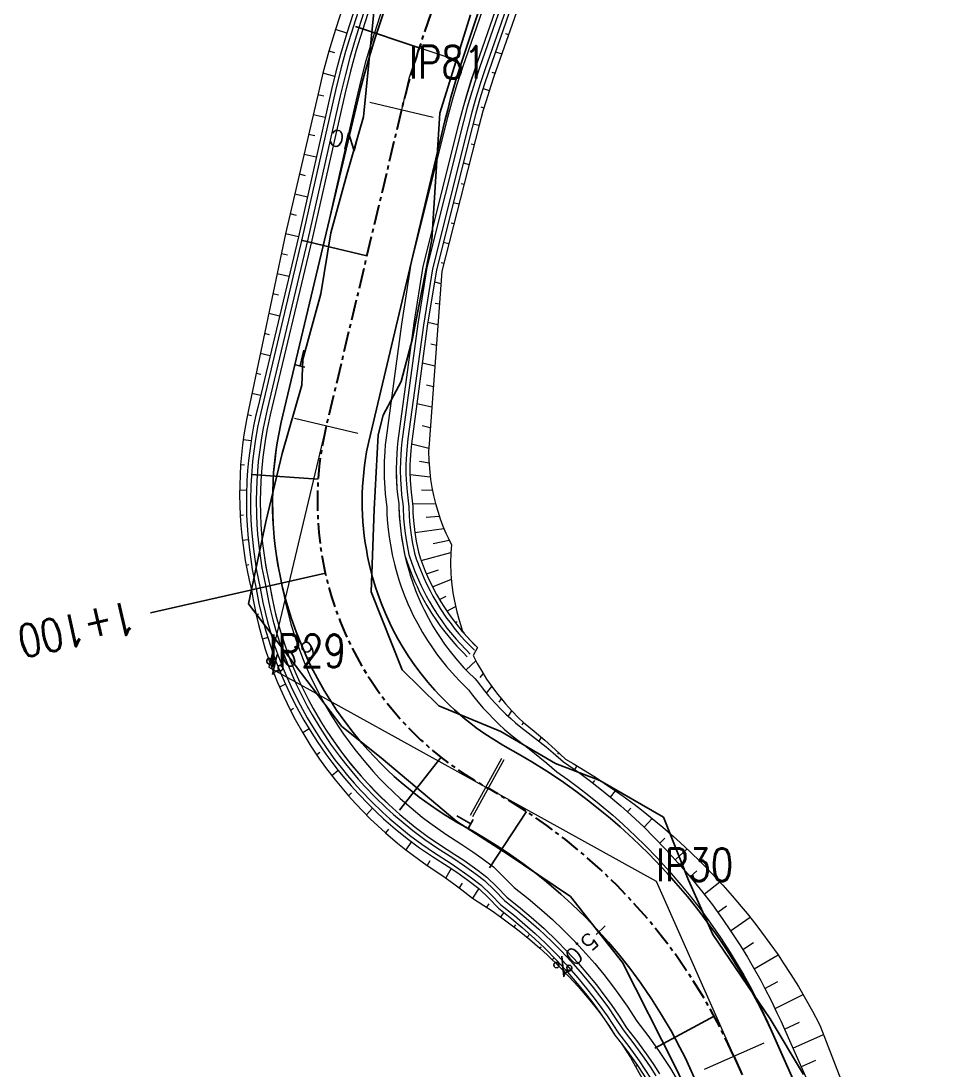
# Model space of a CAD drawing. Extents: x 337736 to 342003, y 3067251 to 3069533.
# Drawn here: x 338850.1 to 338907.4, y 3068512.2 to 3068576.6 of the extents above; entities that cross this region are included whole.
import ezdxf
from ezdxf.enums import TextEntityAlignment as Align

# ---------------------------------------------------------------- set-up
doc = ezdxf.new("R2010")
doc.units = 0
doc.header["$MEASUREMENT"] = 0
doc.linetypes.add('Center', pattern=[2, 1.25, -0.25, 0.25, -0.25])
for name, color, linetype, lineweight in [('BEC', 3, 'Continuous', 13), ('BES', 3, 'Continuous', 13), ('CFHatchLines', 4, 'Continuous', 0), ('Chainage', 7, 'Continuous', 25), ('Drain', 3, 'Continuous', 9), ('IP_Line', 150, 'Continuous', 9), ('LeftRoadExtreme', 7, 'Continuous', 13), ('RC', 9, 'Center', 30), ('RightRoadExtreme', 7, 'Continuous', 13), ('Road Width', 6, 'Continuous', 25), ('Shoulder', 30, 'Continuous', 15)]:
    doc.layers.add(name, color=color, linetype=linetype, lineweight=lineweight)
for name, color, linetype in [('IPName', 7, 'Continuous'), ('RoadEdge', 51, 'Continuous'), ('Super-Elevation', 1, 'Continuous')]:
    doc.layers.add(name, color=color, linetype=linetype)
doc.styles.get("Standard").update_dxf_attribs({"font": 'simplex.shx'})

msp = doc.modelspace()

# ---------------------------------------------------------------- linework, layer by layer
at = {"layer": 'BEC'}
for points in [[(338876.438, 3068574.362), (338872.644, 3068575.627)], [(338875.401, 3068570.724), (338871.51, 3068571.65)], [(338870.785, 3068551.338), (338866.894, 3068552.264)], [(338879.597, 3068531.41), (338877.664, 3068527.909)], [(338879.737, 3068531.333), (338877.804, 3068527.831)], [(338895.669, 3068513.963), (338892.013, 3068512.339)]]:
    msp.add_lwpolyline(points, dxfattribs=at)
at = {"layer": 'BES'}
for points in [[(338876.438, 3068574.362), (338872.644, 3068575.627)], [(338875.401, 3068570.724), (338871.51, 3068571.65)], [(338870.785, 3068551.338), (338866.894, 3068552.264)], [(338879.597, 3068531.41), (338877.664, 3068527.909)], [(338879.737, 3068531.333), (338877.804, 3068527.831)], [(338895.669, 3068513.963), (338892.013, 3068512.339)]]:
    msp.add_lwpolyline(points, dxfattribs=at)
at = {"layer": 'CFHatchLines'}
for p, q in [((338870.104, 3068575.895), (338869.401, 3068576.121)), ((338879.829, 3068575.868), (338880.026, 3068575.803)), ((338869.358, 3068574.68), (338869.001, 3068574.784)), ((338879.223, 3068574.753), (338879.611, 3068574.623)), ((338869.365, 3068573.247), (338868.638, 3068573.437)), ((338879.004, 3068573.507), (338879.196, 3068573.444)), ((338878.458, 3068572.504), (338878.839, 3068572.388)), ((338868.688, 3068572.025), (338868.32, 3068572.113)), ((338878.322, 3068571.374), (338878.511, 3068571.323)), ((338868.782, 3068570.718), (338868.039, 3068570.895)), ((338877.838, 3068570.34), (338878.213, 3068570.248)), ((338868.132, 3068569.588), (338867.758, 3068569.677)), ((338877.724, 3068569.103), (338877.909, 3068569.059)), ((338868.231, 3068568.28), (338867.477, 3068568.459)), ((338877.234, 3068567.935), (338877.599, 3068567.848)), ((338867.575, 3068567.15), (338867.195, 3068567.241)), ((338877.111, 3068566.68), (338877.29, 3068566.637)), ((338867.681, 3068565.841), (338866.914, 3068566.023)), ((338876.627, 3068565.51), (338876.98, 3068565.425)), ((338867.019, 3068564.713), (338866.633, 3068564.805)), ((338876.497, 3068564.255), (338876.671, 3068564.214)), ((338867.13, 3068563.402), (338866.352, 3068563.587)), ((338876.019, 3068563.084), (338876.362, 3068563.003)), ((338866.467, 3068562.275), (338866.093, 3068562.364)), ((338875.883, 3068561.832), (338876.052, 3068561.792)), ((338866.551, 3068560.97), (338865.834, 3068561.141)), ((338875.475, 3068560.644), (338875.873, 3068560.549)), ((338865.919, 3068559.836), (338865.575, 3068559.917)), ((338875.528, 3068559.346), (338875.78, 3068559.287)), ((338865.972, 3068558.538), (338865.315, 3068558.694)), ((338875.078, 3068558.169), (338875.687, 3068558.024)), ((338865.369, 3068557.396), (338865.056, 3068557.471)), ((338875.248, 3068556.843), (338875.594, 3068556.761)), ((338865.393, 3068556.106), (338864.797, 3068556.248)), ((338874.735, 3068555.681), (338875.502, 3068555.498)), ((338864.821, 3068554.957), (338864.538, 3068555.024)), ((338874.988, 3068554.336), (338875.409, 3068554.235)), ((338864.814, 3068553.674), (338864.279, 3068553.801)), ((338874.399, 3068553.191), (338875.316, 3068552.972)), ((338864.257, 3068552.436), (338864.004, 3068552.492)), ((338874.727, 3068551.828), (338875.223, 3068551.709)), ((338864.231, 3068550.885), (338863.75, 3068550.959)), ((338874.063, 3068550.701), (338875.131, 3068550.447)), ((338863.819, 3068549.395), (338863.592, 3068549.416)), ((338874.565, 3068549.642), (338875.143, 3068549.538)), ((338873.978, 3068548.833), (338875.222, 3068548.688)), ((338863.956, 3068547.855), (338863.531, 3068547.867)), ((338874.691, 3068547.893), (338875.354, 3068547.858)), ((338874.133, 3068547.037), (338875.539, 3068547.05)), ((338863.764, 3068546.327), (338863.567, 3068546.32)), ((338874.977, 3068546.211), (338875.773, 3068546.268)), ((338874.273, 3068545.274), (338876.054, 3068545.515)), ((338864.06, 3068544.816), (338863.7, 3068544.781)), ((338875.399, 3068544.598), (338876.38, 3068544.793)), ((338874.662, 3068543.552), (338876.487, 3068544.036)), ((338864.091, 3068543.28), (338863.928, 3068543.254)), ((338874.986, 3068542.731), (338875.73, 3068542.979)), ((338875.358, 3068541.937), (338876.514, 3068542.404)), ((338864.542, 3068541.812), (338864.25, 3068541.746)), ((338875.778, 3068541.171), (338876.195, 3068541.371)), ((338876.242, 3068540.438), (338876.771, 3068540.733)), ((338864.695, 3068540.272), (338864.539, 3068540.227)), ((338876.749, 3068539.738), (338876.869, 3068539.816)), ((338865.255, 3068538.842), (338864.924, 3068538.722)), ((338877.296, 3068539.076), (338877.296, 3068539.076)), ((338877.88, 3068538.453), (338877.88, 3068538.453)), ((338865.578, 3068537.314), (338865.405, 3068537.239)), ((338877.416, 3068536.843), (338878.009, 3068537.406)), ((338878.271, 3068536.387), (338878.472, 3068536.602)), ((338866.339, 3068535.966), (338865.98, 3068535.783)), ((338878.661, 3068535.412), (338878.995, 3068535.819)), ((338879.443, 3068534.872), (338879.579, 3068535.061)), ((338866.833, 3068534.469), (338866.648, 3068534.36)), ((338880.006, 3068533.99), (338880.221, 3068534.333)), ((338880.86, 3068533.475), (338880.943, 3068533.626)), ((338867.784, 3068533.232), (338867.407, 3068532.976)), ((338881.892, 3068532.472), (338882.037, 3068532.715)), ((338868.445, 3068531.785), (338868.255, 3068531.638)), ((338883.036, 3068531.673), (338883.097, 3068531.766)), ((338869.569, 3068530.684), (338869.188, 3068530.35)), ((338884.08, 3068530.735), (338884.234, 3068530.955)), ((338885.189, 3068529.906), (338885.306, 3068530.061)), ((338870.394, 3068529.306), (338870.205, 3068529.118)), ((338886.268, 3068529.039), (338886.587, 3068529.432)), ((338871.671, 3068528.366), (338871.301, 3068527.948)), ((338887.315, 3068528.133), (338887.52, 3068528.368)), ((338888.328, 3068527.192), (338888.837, 3068527.735)), ((338872.653, 3068527.075), (338872.473, 3068526.844)), ((338874.061, 3068526.317), (338873.716, 3068525.812)), ((338889.307, 3068526.215), (338889.612, 3068526.519)), ((338890.249, 3068525.205), (338890.969, 3068525.871)), ((338875.19, 3068525.13), (338875.027, 3068524.857)), ((338876.492, 3068524.672), (338876.165, 3068524.096)), ((338891.154, 3068524.162), (338891.571, 3068524.521)), ((338877.182, 3068523.776), (338877.001, 3068523.483)), ((338878.208, 3068523.437), (338877.812, 3068522.843)), ((338892.021, 3068523.088), (338892.973, 3068523.849)), ((338878.822, 3068522.489), (338878.678, 3068522.29)), ((338892.849, 3068521.984), (338893.385, 3068522.383)), ((338879.729, 3068521.968), (338879.526, 3068521.706)), ((338893.637, 3068520.852), (338894.835, 3068521.678)), ((338880.447, 3068521.203), (338880.353, 3068521.091)), ((338881.327, 3068520.634), (338881.159, 3068520.446)), ((338894.383, 3068519.693), (338895.046, 3068520.117)), ((338882.015, 3068519.848), (338881.942, 3068519.772)), ((338882.826, 3068519.189), (338882.702, 3068519.069)), ((338895.087, 3068518.509), (338896.546, 3068519.368)), ((338883.486, 3068518.383), (338883.437, 3068518.339)), ((338884.217, 3068517.641), (338884.146, 3068517.582)), ((338895.748, 3068517.301), (338896.545, 3068517.732)), ((338896.365, 3068516.07), (338898.094, 3068516.929)), ((338884.85, 3068516.814), (338884.829, 3068516.798)), ((338885.495, 3068515.997), (338885.485, 3068515.99)), ((338886.089, 3068515.142), (338886.089, 3068515.142)), ((338896.937, 3068514.819), (338897.871, 3068515.242)), ((338897.448, 3068513.652), (338899.331, 3068514.489)), ((338886.674, 3068514.28), (338886.674, 3068514.28)), ((338887.295, 3068513.436), (338887.276, 3068513.425)), ((338887.927, 3068512.586), (338887.813, 3068512.526)), ((338897.956, 3068512.51), (338898.869, 3068512.916))]:
    msp.add_line(p, q, dxfattribs=at)
at = {"layer": 'Chainage'}
msp.add_line((338868.786, 3068542.769), (338858.055, 3068540.349), dxfattribs=at)
at = {"layer": 'Drain'}
for points in [[(338872.405, 3068583.086), (338870.104, 3068575.895), (338869.716, 3068574.576), (338869.432, 3068573.514), (338869.172, 3068572.446), (338867.13, 3068563.402), (338864.64, 3068552.944), (338864.51, 3068552.381), (338864.387, 3068551.784), (338864.279, 3068551.185), (338864.146, 3068550.282), (338864.075, 3068549.677), (338864.02, 3068549.071), (338863.98, 3068548.464), (338863.949, 3068547.551), (338863.947, 3068546.942), (338863.96, 3068546.334), (338863.989, 3068545.726), (338864.032, 3068545.119), (338864.126, 3068544.21), (338864.208, 3068543.607), (338864.304, 3068543.006), (338864.416, 3068542.408), (338864.542, 3068541.812), (338864.716, 3068540.914), (338864.851, 3068540.318), (338865.082, 3068539.43), (338865.255, 3068538.842), (338865.442, 3068538.257), (338865.751, 3068537.389), (338866.093, 3068536.531), (338866.339, 3068535.966), (338866.6, 3068535.406), (338866.875, 3068534.853), (338867.164, 3068534.306), (338867.467, 3068533.765), (338867.947, 3068532.968), (338868.284, 3068532.446), (338868.815, 3068531.678), (338869.186, 3068531.177), (338869.569, 3068530.684), (338869.965, 3068530.201), (338870.373, 3068529.727), (338870.794, 3068529.263), (338871.447, 3068528.587), (338871.898, 3068528.149), (338872.359, 3068527.721), (338873.072, 3068527.102), (338873.81, 3068526.508), (338874.57, 3068525.942), (338875.353, 3068525.404), (338876.316, 3068524.789), (338876.843, 3068524.434), (338877.534, 3068523.945), (338878.208, 3068523.437), (338878.816, 3068522.839), (338879.403, 3068522.227), (338880.218, 3068521.58), (338880.858, 3068521.046), (338881.635, 3068520.353), (338882.239, 3068519.78), (338882.97, 3068519.039), (338883.535, 3068518.427), (338884.217, 3068517.641), (338884.742, 3068516.994), (338885.124, 3068516.5), (338885.616, 3068515.828), (338886.089, 3068515.142), (338886.542, 3068514.444), (338886.933, 3068513.95), (338887.314, 3068513.446), (338887.927, 3068512.586), (338888.51, 3068511.7)], [(338872.642, 3068583.007), (338870.342, 3068575.819), (338870.03, 3068574.77), (338869.742, 3068573.714), (338869.415, 3068572.387), (338867.373, 3068563.344), (338864.821, 3068552.621), (338864.633, 3068551.737), (338864.478, 3068550.847), (338864.394, 3068550.25), (338864.324, 3068549.652), (338864.248, 3068548.751), (338864.216, 3068548.15), (338864.196, 3068547.246), (338864.202, 3068546.644), (338864.222, 3068546.041), (338864.258, 3068545.44), (338864.309, 3068544.84), (338864.374, 3068544.241), (338864.455, 3068543.644), (338864.551, 3068543.049), (338864.661, 3068542.457), (338864.786, 3068541.867), (338864.958, 3068540.978), (338865.091, 3068540.388), (338865.24, 3068539.801), (338865.403, 3068539.217), (338865.675, 3068538.348), (338865.875, 3068537.774), (338866.202, 3068536.921), (338866.439, 3068536.359), (338866.689, 3068535.802), (338867.092, 3068534.977), (338867.377, 3068534.436), (338867.677, 3068533.901), (338867.99, 3068533.372), (338868.486, 3068532.594), (338868.833, 3068532.085), (338869.377, 3068531.337), (338869.757, 3068530.85), (338870.148, 3068530.371), (338870.553, 3068529.902), (338870.969, 3068529.442), (338871.615, 3068528.772), (338872.288, 3068528.125), (338872.75, 3068527.707), (338873.224, 3068527.301), (338873.953, 3068526.713), (338874.706, 3068526.152), (338875.48, 3068525.619), (338876.438, 3068525.007), (338876.97, 3068524.65), (338877.667, 3068524.157), (338878.347, 3068523.645), (338878.961, 3068523.043), (338879.554, 3068522.427), (338880.376, 3068521.774), (338881.021, 3068521.236), (338881.65, 3068520.679), (338882.263, 3068520.105), (338882.712, 3068519.663), (338883.005, 3068519.363), (338883.58, 3068518.75), (338884.274, 3068517.962), (338884.808, 3068517.314), (338885.196, 3068516.817), (338885.574, 3068516.313), (338886.061, 3068515.629), (338886.413, 3068515.106), (338886.754, 3068514.577), (338887.405, 3068513.74), (338888.027, 3068512.877), (338888.387, 3068512.347), (338888.735, 3068511.808)], [(338872.974, 3068582.897), (338870.675, 3068575.712), (338870.292, 3068574.409), (338870.012, 3068573.359), (338869.695, 3068572.043), (338867.714, 3068563.263), (338865.224, 3068552.805), (338865.096, 3068552.252), (338864.977, 3068551.671), (338864.871, 3068551.086), (338864.741, 3068550.205), (338864.672, 3068549.616), (338864.619, 3068549.024), (338864.58, 3068548.432), (338864.555, 3068547.839), (338864.546, 3068547.245), (338864.56, 3068546.354), (338864.588, 3068545.761), (338864.63, 3068545.169), (338864.722, 3068544.283), (338864.801, 3068543.695), (338864.896, 3068543.109), (338865.004, 3068542.525), (338865.128, 3068541.944), (338865.296, 3068541.068), (338865.427, 3068540.486), (338865.573, 3068539.908), (338865.733, 3068539.332), (338866.001, 3068538.475), (338866.198, 3068537.909), (338866.52, 3068537.068), (338866.752, 3068536.514), (338866.999, 3068535.965), (338867.395, 3068535.152), (338867.676, 3068534.618), (338867.971, 3068534.09), (338868.439, 3068533.311), (338868.768, 3068532.802), (338869.109, 3068532.3), (338869.646, 3068531.562), (338870.019, 3068531.081), (338870.405, 3068530.609), (338870.803, 3068530.146), (338871.213, 3068529.692), (338871.85, 3068529.031), (338872.513, 3068528.393), (338872.969, 3068527.981), (338873.435, 3068527.58), (338874.154, 3068527), (338874.896, 3068526.446), (338875.659, 3068525.92), (338876.608, 3068525.312), (338877.325, 3068524.829), (338878.026, 3068524.326), (338878.542, 3068523.936), (338879.163, 3068523.329), (338879.764, 3068522.706), (338880.596, 3068522.046), (338881.249, 3068521.501), (338881.885, 3068520.938), (338882.658, 3068520.209), (338883.257, 3068519.606), (338883.839, 3068518.986), (338884.541, 3068518.188), (338885.213, 3068517.366), (338885.603, 3068516.861), (338886.105, 3068516.175), (338886.587, 3068515.476), (338887.05, 3068514.763), (338887.448, 3068514.258), (338887.707, 3068513.916), (338888.336, 3068513.042), (338888.699, 3068512.505), (338889.051, 3068511.959)], [(338873.211, 3068582.817), (338870.913, 3068575.635), (338870.68, 3068574.859), (338870.321, 3068573.556), (338869.998, 3068572.245), (338867.957, 3068563.205), (338865.405, 3068552.485), (338865.222, 3068551.623), (338865.118, 3068551.045), (338865.028, 3068550.464), (338864.953, 3068549.882), (338864.868, 3068549.005), (338864.829, 3068548.419), (338864.805, 3068547.832), (338864.796, 3068547.244), (338864.81, 3068546.363), (338864.837, 3068545.776), (338864.879, 3068545.19), (338864.936, 3068544.605), (338865.049, 3068543.731), (338865.142, 3068543.151), (338865.249, 3068542.574), (338865.372, 3068541.999), (338865.538, 3068541.132), (338865.667, 3068540.557), (338865.811, 3068539.984), (338866.054, 3068539.131), (338866.234, 3068538.566), (338866.429, 3068538.006), (338866.637, 3068537.45), (338866.976, 3068536.625), (338867.22, 3068536.081), (338867.478, 3068535.543), (338867.749, 3068535.011), (338868.034, 3068534.486), (338868.487, 3068533.71), (338868.805, 3068533.201), (338869.136, 3068532.7), (338869.658, 3068531.964), (338870.207, 3068531.246), (338870.589, 3068530.779), (338870.983, 3068530.32), (338871.388, 3068529.871), (338872.018, 3068529.216), (338872.674, 3068528.584), (338873.354, 3068527.976), (338873.821, 3068527.585), (338874.298, 3068527.204), (338875.032, 3068526.656), (338875.787, 3068526.135), (338876.731, 3068525.53), (338877.274, 3068525.167), (338878.161, 3068524.537), (338878.68, 3068524.144), (338879.308, 3068523.533), (338879.915, 3068522.906), (338880.754, 3068522.24), (338881.412, 3068521.691), (338882.212, 3068520.978), (338882.986, 3068520.237), (338883.585, 3068519.625), (338884.31, 3068518.836), (338884.869, 3068518.186), (338885.41, 3068517.521), (338885.931, 3068516.84), (338886.309, 3068516.32), (338886.795, 3068515.615), (338887.262, 3068514.896), (338887.924, 3068514.041), (338888.557, 3068513.159), (338888.922, 3068512.618), (338889.277, 3068512.067)], [(338880.299, 3068580.455), (338877.932, 3068573.623), (338877.715, 3068572.969), (338877.442, 3068572.091), (338877.25, 3068571.429), (338876.954, 3068570.314), (338874.767, 3068561.584), (338874.211, 3068558.118), (338873.236, 3068550.898), (338873.19, 3068550.479), (338873.161, 3068550.09), (338873.142, 3068549.703), (338873.132, 3068549.123), (338873.138, 3068548.739), (338873.153, 3068548.355), (338873.178, 3068547.974), (338873.213, 3068547.594), (338873.283, 3068547.029), (338873.299, 3068546.842), (338873.312, 3068546.467), (338873.349, 3068545.906), (338873.385, 3068545.533), (338873.431, 3068545.16), (338873.55, 3068544.42), (338873.663, 3068543.869), (338873.779, 3068543.512), (338873.904, 3068543.158), (338874.107, 3068542.635), (338874.253, 3068542.291), (338874.408, 3068541.952), (338874.57, 3068541.618), (338874.829, 3068541.126), (338875.011, 3068540.804), (338875.299, 3068540.331), (338875.603, 3068539.871), (338875.815, 3068539.572), (338876.034, 3068539.278), (338876.375, 3068538.85), (338876.853, 3068538.301), (338877.228, 3068537.907), (338877.486, 3068537.653)], [(338880.536, 3068580.376), (338878.244, 3068573.761), (338877.954, 3068572.895), (338877.683, 3068572.023), (338877.492, 3068571.364), (338877.255, 3068570.481), (338875.01, 3068561.526), (338874.455, 3068558.06), (338873.479, 3068550.84), (338873.435, 3068550.425), (338873.407, 3068550.043), (338873.389, 3068549.662), (338873.38, 3068549.092), (338873.394, 3068548.524), (338873.428, 3068547.961), (338873.463, 3068547.587), (338873.533, 3068547.032), (338873.549, 3068546.847), (338873.584, 3068546.111), (338873.655, 3068545.377), (338873.733, 3068544.829), (338873.796, 3068544.466), (338873.907, 3068543.924), (338873.963, 3068543.748), (338874.082, 3068543.398), (338874.277, 3068542.881), (338874.49, 3068542.373), (338874.642, 3068542.04), (338874.97, 3068541.388), (338875.146, 3068541.069), (338875.424, 3068540.601), (338875.718, 3068540.145), (338875.924, 3068539.848), (338876.244, 3068539.414), (338876.467, 3068539.132), (338876.813, 3068538.72), (338877.051, 3068538.454), (338877.42, 3068538.068), (338877.673, 3068537.818)], [(338880.868, 3068580.265), (338878.576, 3068573.651), (338878.288, 3068572.792), (338878.019, 3068571.927), (338877.769, 3068571.056), (338877.538, 3068570.175), (338875.35, 3068561.445), (338874.795, 3068557.979), (338873.853, 3068551.008), (338873.776, 3068550.35), (338873.741, 3068549.79), (338873.73, 3068549.418), (338873.73, 3068548.862), (338873.742, 3068548.492), (338873.794, 3068547.759), (338873.899, 3068546.855), (338873.921, 3068546.315), (338873.947, 3068545.956), (338874.003, 3068545.419), (338874.108, 3068544.707), (338874.249, 3068544.001), (338874.361, 3068543.658), (338874.611, 3068542.984), (338874.82, 3068542.488), (338874.969, 3068542.163), (338875.208, 3068541.685), (338875.376, 3068541.371), (338875.552, 3068541.063), (338875.83, 3068540.611), (338876.225, 3068540.026), (338876.432, 3068539.743), (338876.756, 3068539.328), (338876.98, 3068539.06), (338877.328, 3068538.669), (338877.567, 3068538.416), (338877.936, 3068538.05)], [(338881.105, 3068580.186), (338878.813, 3068573.571), (338878.527, 3068572.718), (338878.26, 3068571.858), (338878.011, 3068570.992), (338877.781, 3068570.117), (338875.594, 3068561.387), (338875.038, 3068557.921), (338874.063, 3068550.701), (338874.021, 3068550.297), (338873.987, 3068549.746), (338873.977, 3068549.38), (338873.975, 3068549.015), (338873.991, 3068548.47), (338874.044, 3068547.749), (338874.149, 3068546.86), (338874.161, 3068546.507), (338874.196, 3068545.977), (338874.273, 3068545.274), (338874.354, 3068544.75), (338874.493, 3068544.056), (338874.604, 3068543.719), (338874.723, 3068543.386), (338874.917, 3068542.894), (338875.056, 3068542.57), (338875.28, 3068542.093), (338875.604, 3068541.474), (338875.867, 3068541.022), (338876.051, 3068540.727), (338876.34, 3068540.295), (338876.541, 3068540.014), (338876.963, 3068539.469), (338877.183, 3068539.205), (338877.525, 3068538.822), (338877.88, 3068538.453), (338878.124, 3068538.215)]]:
    msp.add_lwpolyline(points, dxfattribs=at)
at = {"layer": 'IP_Line'}
for points in [[(338874.541, 3068574.995), (338873.914, 3068573.115), (338873.456, 3068571.187)], [(338868.84, 3068551.801), (338865.318, 3068537.008), (338878.63, 3068529.659)], [(338878.771, 3068529.582), (338889.066, 3068523.898), (338893.841, 3068513.151)]]:
    msp.add_lwpolyline(points, dxfattribs=at)
at = {"layer": 'LeftRoadExtreme'}
msp.add_lwpolyline([(338881.518, 3068580.048), (338879.122, 3068573.233), (338878.908, 3068572.6), (338878.639, 3068571.75), (338878.449, 3068571.109), (338878.213, 3068570.248), (338875.928, 3068561.307), (338875.149, 3068550.699), (338875.12, 3068550.229), (338875.134, 3068549.71), (338875.168, 3068549.196), (338875.244, 3068548.521), (338875.324, 3068548.022), (338875.422, 3068547.532), (338875.539, 3068547.05), (338875.674, 3068546.578), (338875.825, 3068546.115), (338875.994, 3068545.663), (338876.179, 3068545.222), (338876.311, 3068544.935), (338876.522, 3068544.514), (338876.487, 3068544.036), (338876.471, 3068543.39), (338876.491, 3068542.735), (338876.53, 3068542.238), (338876.613, 3068541.572), (338876.701, 3068541.069), (338876.851, 3068540.397), (338876.989, 3068539.893), (338877.207, 3068539.223), (338877.296, 3068539.076), (338877.642, 3068538.697), (338878.124, 3068538.215), (338877.841, 3068537.732), (338878.097, 3068537.244), (338878.375, 3068536.762), (338878.674, 3068536.287), (338878.995, 3068535.819), (338879.338, 3068535.361), (338879.579, 3068535.061), (338879.829, 3068534.766), (338880.221, 3068534.333), (338880.635, 3068533.911), (338880.943, 3068533.626), (338881.602, 3068533.085), (338882.253, 3068532.528), (338882.888, 3068531.959), (338883.509, 3068531.378), (338883.993, 3068531.098), (338884.712, 3068530.665), (338885.423, 3068530.216), (338885.891, 3068529.907), (338886.587, 3068529.432), (338887.046, 3068529.106), (338887.726, 3068528.604), (338888.173, 3068528.262), (338889.055, 3068527.556), (338889.489, 3068527.193), (338890.131, 3068526.636), (338890.553, 3068526.257), (338891.176, 3068525.676), (338891.787, 3068525.081), (338892.188, 3068524.677), (338892.779, 3068524.059), (338893.166, 3068523.639), (338893.735, 3068522.998), (338894.292, 3068522.345), (338894.656, 3068521.902), (338895.19, 3068521.227), (338895.539, 3068520.77), (338896.05, 3068520.075), (338896.546, 3068519.368), (338896.869, 3068518.89), (338897.341, 3068518.164), (338897.798, 3068517.427), (338898.24, 3068516.678), (338898.666, 3068515.92), (338899.06, 3068515.189), (338899.151, 3068514.956), (338906.191, 3068496.746)], dxfattribs=at)
at = {"layer": 'RC', "linetype": 'Center'}
msp.add_lwpolyline([(338855.815, 3068671.522), (338876.751, 3068632.903), (338876.751, 3068632.903, -0.126987), (338880.98, 3068615.925), (338880.98, 3068615.925), (338880.872, 3068603.223), (338880.872, 3068603.223, -0.07848), (338877.795, 3068584.757), (338877.795, 3068584.757), (338874.541, 3068574.995), (338874.541, 3068574.995, 0.022005), (338873.456, 3068571.187), (338873.456, 3068571.187), (338868.84, 3068551.801), (338868.84, 3068551.801, 0.336985), (338878.63, 3068529.659), (338878.63, 3068529.659), (338878.771, 3068529.582), (338878.771, 3068529.582, -0.163508), (338893.841, 3068513.151), (338893.841, 3068513.151), (338904.129, 3068489.996)], format="xyb", dxfattribs=at)
at = {"layer": 'RightRoadExtreme'}
msp.add_lwpolyline([(338871.739, 3068583.308), (338869.401, 3068576.121), (338869.156, 3068575.32), (338869.001, 3068574.784), (338868.638, 3068573.437), (338868.376, 3068572.357), (338866.352, 3068563.587), (338864.066, 3068552.796), (338863.945, 3068552.186), (338863.793, 3068551.267), (338863.71, 3068550.651), (338863.643, 3068550.034), (338863.592, 3068549.416), (338863.556, 3068548.797), (338863.536, 3068548.177), (338863.531, 3068547.558), (338863.541, 3068546.939), (338863.567, 3068546.32), (338863.609, 3068545.703), (338863.665, 3068545.088), (338863.779, 3068544.168), (338863.874, 3068543.558), (338863.985, 3068542.951), (338864.11, 3068542.347), (338864.25, 3068541.746), (338864.354, 3068541.137), (338864.539, 3068540.227), (338864.682, 3068539.623), (338864.84, 3068539.022), (338865.105, 3068538.126), (338865.301, 3068537.534), (338865.624, 3068536.653), (338865.858, 3068536.072), (338866.236, 3068535.209), (338866.648, 3068534.36), (338866.941, 3068533.801), (338867.407, 3068532.976), (338867.905, 3068532.167), (338868.435, 3068531.376), (338868.805, 3068530.858), (338869.385, 3068530.099), (338869.789, 3068529.603), (338870.205, 3068529.118), (338870.634, 3068528.642), (338871.076, 3068528.176), (338871.529, 3068527.721), (338871.995, 3068527.277), (338872.473, 3068526.844), (338873.211, 3068526.216), (338873.716, 3068525.812), (338874.495, 3068525.23), (338875.027, 3068524.857), (338875.995, 3068524.215), (338876.67, 3068523.732), (338877.165, 3068523.357), (338877.812, 3068522.843), (338878.507, 3068522.403), (338879.02, 3068522.06), (338879.526, 3068521.706), (338880.025, 3068521.341), (338880.678, 3068520.837), (338881.317, 3068520.314), (338881.942, 3068519.772), (338882.401, 3068519.354), (338883.146, 3068518.634), (338883.724, 3068518.039), (338884.285, 3068517.427), (338884.963, 3068516.639), (338885.485, 3068515.99), (338885.736, 3068515.658), (338886.204, 3068514.969), (338886.542, 3068514.444), (338886.933, 3068513.95), (338887.053, 3068513.778), (338887.495, 3068513.068), (338887.916, 3068512.344), (338888.414, 3068511.422)], dxfattribs=at)
at = {"layer": 'Road Width'}
for points in [[(338875.397, 3068586.271), (338871.849, 3068575.613), (338871.531, 3068574.601), (338871.164, 3068573.326), (338870.961, 3068572.557), (338870.771, 3068571.787), (338866.073, 3068552.038), (338865.906, 3068551.202), (338865.812, 3068550.641), (338865.733, 3068550.077), (338865.667, 3068549.513), (338865.615, 3068548.946), (338865.578, 3068548.379), (338865.555, 3068547.81), (338865.546, 3068547.242), (338865.551, 3068546.673), (338865.571, 3068546.105), (338865.605, 3068545.537), (338865.652, 3068544.97), (338865.714, 3068544.405), (338865.791, 3068543.841), (338865.881, 3068543.28), (338865.985, 3068542.721), (338866.167, 3068541.887), (338866.306, 3068541.336), (338866.541, 3068540.515), (338866.714, 3068539.974), (338866.999, 3068539.17), (338867.313, 3068538.377), (338867.658, 3068537.596), (338867.904, 3068537.083), (338868.296, 3068536.326), (338868.717, 3068535.584), (338869.165, 3068534.858), (338869.478, 3068534.383), (338869.971, 3068533.687), (338870.489, 3068533.009), (338871.033, 3068532.352), (338871.408, 3068531.925), (338871.795, 3068531.507), (338872.191, 3068531.1), (338872.598, 3068530.702), (338873.015, 3068530.315), (338873.441, 3068529.938), (338873.876, 3068529.572), (338874.546, 3068529.044), (338875.235, 3068528.541), (338875.705, 3068528.221), (338876.182, 3068527.912), (338876.913, 3068527.471), (338877.801, 3068526.973), (338878.596, 3068526.506), (338879.376, 3068526.016), (338880.143, 3068525.505), (338880.894, 3068524.972), (338881.63, 3068524.417), (338882.35, 3068523.842), (338883.226, 3068523.094), (338883.907, 3068522.474), (338884.733, 3068521.671), (338885.373, 3068521.009), (338886.146, 3068520.155), (338886.742, 3068519.452), (338887.459, 3068518.55), (338888.143, 3068517.624), (338888.793, 3068516.673), (338889.409, 3068515.7), (338889.99, 3068514.706), (338890.535, 3068513.691), (338890.844, 3068513.073), (338891.141, 3068512.449), (338901.583, 3068488.953)], [(338880.635, 3068584.594), (338877.077, 3068573.903), (338876.795, 3068573.007), (338876.47, 3068571.88), (338876.291, 3068571.199), (338876.122, 3068570.513), (338871.446, 3068550.861), (338871.319, 3068550.227), (338871.248, 3068549.801), (338871.187, 3068549.374), (338871.138, 3068548.946), (338871.099, 3068548.516), (338871.07, 3068548.086), (338871.053, 3068547.655), (338871.046, 3068547.224), (338871.05, 3068546.793), (338871.065, 3068546.362), (338871.09, 3068545.931), (338871.127, 3068545.502), (338871.174, 3068545.073), (338871.231, 3068544.646), (338871.3, 3068544.22), (338871.379, 3068543.796), (338871.517, 3068543.164), (338871.679, 3068542.538), (338871.864, 3068541.918), (338872.001, 3068541.509), (338872.224, 3068540.902), (338872.471, 3068540.304), (338872.739, 3068539.715), (338872.93, 3068539.329), (338873.235, 3068538.758), (338873.561, 3068538.2), (338873.908, 3068537.653), (338874.274, 3068537.121), (338874.661, 3068536.602), (338875.067, 3068536.098), (338875.491, 3068535.61), (338875.784, 3068535.294), (338876.085, 3068534.985), (338876.393, 3068534.683), (338876.709, 3068534.39), (338877.032, 3068534.104), (338877.362, 3068533.826), (338877.699, 3068533.557), (338878.043, 3068533.297), (338878.57, 3068532.922), (338879.111, 3068532.567), (338879.665, 3068532.233), (338880.755, 3068531.619), (338881.451, 3068531.207), (338882.364, 3068530.634), (338883.261, 3068530.035), (338884.141, 3068529.411), (338885.002, 3068528.762), (338885.845, 3068528.088), (338886.259, 3068527.743), (338886.87, 3068527.213), (338887.668, 3068526.487), (338888.059, 3068526.116), (338888.635, 3068525.548), (338889.384, 3068524.772), (338889.75, 3068524.376), (338890.289, 3068523.773), (338890.987, 3068522.95), (338891.327, 3068522.532), (338891.825, 3068521.895), (338892.15, 3068521.464), (338892.626, 3068520.81), (338892.935, 3068520.368), (338893.387, 3068519.697), (338893.68, 3068519.245), (338894.108, 3068518.558), (338894.385, 3068518.096), (338894.788, 3068517.394), (338895.048, 3068516.922), (338895.426, 3068516.206), (338895.788, 3068515.483), (338896.135, 3068514.752), (338906.609, 3068491.186)]]:
    msp.add_lwpolyline(points, dxfattribs=at)
at = {"layer": 'RoadEdge'}
for points in [[(338871.92, 3068578.853, 1434.172), (338871.116, 3068570.76, 1435.079), (338870.113, 3068567.227, 1435.115), (338869.112, 3068563.641, 1435.53), (338868.504, 3068559.91, 1435.824), (338867.406, 3068555.877, 1435.967), (338867.348, 3068554.299, 1436.067), (338866.138, 3068550.123, 1436.129), (338865.126, 3068545.921, 1436.36), (338864.07, 3068540.899, 1436.743), (338869.804, 3068533.373, 1436.469), (338872.21, 3068531.456, 1436.361), (338876.848, 3068527.542, 1436.633), (338880.007, 3068525.532, 1436.889), (338883.82, 3068522.957, 1437.004), (338887, 3068518.904, 1436.676), (338890.219, 3068512.555, 1436.607), (338892.099, 3068508.667, 1436.776)], [(338877.686, 3068577.026, 1434.423), (338875.81, 3068570.978, 1434.973), (338875.317, 3068563.221, 1435.63), (338874.131, 3068557.17, 1435.816), (338873.442, 3068554.541, 1436.034), (338872.337, 3068552.47, 1436.142), (338872.019, 3068551.259, 1436.15), (338871.789, 3068546.672, 1436.163), (338871.589, 3068541.624, 1436.269), (338873.491, 3068536.854, 1436.237), (338875.753, 3068534.644, 1436.311), (338879.547, 3068533.061, 1436.334), (338882.9, 3068531.111, 1436.367), (338885.629, 3068530.067, 1436.402), (338889.528, 3068527.811, 1436.426), (338891.066, 3068523.947, 1436.535), (338892.54, 3068520.616, 1436.505), (338896.075, 3068515.453, 1436.569), (338898.109, 3068512.04, 1436.592)]]:
    msp.add_polyline3d(points, dxfattribs=at)
at = {"layer": 'Shoulder'}
for points in [[(338873.211, 3068582.817), (338870.913, 3068575.635), (338870.68, 3068574.859), (338870.321, 3068573.556), (338869.998, 3068572.245), (338867.957, 3068563.205), (338865.405, 3068552.485), (338865.222, 3068551.623), (338865.118, 3068551.045), (338865.028, 3068550.464), (338864.953, 3068549.882), (338864.868, 3068549.005), (338864.829, 3068548.419), (338864.805, 3068547.832), (338864.796, 3068547.244), (338864.81, 3068546.363), (338864.837, 3068545.776), (338864.879, 3068545.19), (338864.936, 3068544.605), (338865.007, 3068544.022), (338865.093, 3068543.441), (338865.194, 3068542.862), (338865.372, 3068541.999), (338865.479, 3068541.42), (338865.601, 3068540.844), (338865.737, 3068540.27), (338865.97, 3068539.414), (338866.142, 3068538.848), (338866.429, 3068538.006), (338866.637, 3068537.45), (338866.976, 3068536.625), (338867.22, 3068536.081), (338867.478, 3068535.543), (338867.749, 3068535.011), (338868.034, 3068534.486), (338868.487, 3068533.71), (338868.805, 3068533.201), (338869.136, 3068532.7), (338869.481, 3068532.207), (338869.838, 3068531.722), (338870.396, 3068531.011), (338870.983, 3068530.32), (338871.388, 3068529.871), (338871.805, 3068529.432), (338872.234, 3068529.003), (338872.674, 3068528.584), (338873.354, 3068527.976), (338873.821, 3068527.585), (338874.298, 3068527.204), (338875.032, 3068526.656), (338875.787, 3068526.135), (338876.731, 3068525.53), (338877.274, 3068525.167), (338878.161, 3068524.537), (338878.68, 3068524.144), (338879.308, 3068523.533), (338879.915, 3068522.906), (338880.754, 3068522.24), (338881.412, 3068521.691), (338882.212, 3068520.978), (338882.986, 3068520.237), (338883.585, 3068519.625), (338884.31, 3068518.836), (338884.869, 3068518.186), (338885.41, 3068517.521), (338885.931, 3068516.84), (338886.309, 3068516.32), (338886.795, 3068515.615), (338887.262, 3068514.896), (338887.924, 3068514.041), (338888.557, 3068513.159), (338888.922, 3068512.618), (338889.277, 3068512.067)], [(338873.923, 3068582.58), (338871.627, 3068575.406), (338871.252, 3068574.129), (338870.978, 3068573.101), (338870.668, 3068571.811), (338868.687, 3068563.031), (338866.136, 3068552.316), (338865.958, 3068551.481), (338865.858, 3068550.921), (338865.771, 3068550.359), (338865.698, 3068549.795), (338865.615, 3068548.946), (338865.578, 3068548.379), (338865.555, 3068547.81), (338865.546, 3068547.242), (338865.559, 3068546.389), (338865.586, 3068545.821), (338865.652, 3068544.97), (338865.714, 3068544.405), (338865.791, 3068543.841), (338865.931, 3068543), (338866.323, 3068541.045), (338866.455, 3068540.489), (338866.678, 3068539.66), (338866.933, 3068538.839), (338867.12, 3068538.296), (338867.321, 3068537.757), (338867.536, 3068537.223), (338867.884, 3068536.43), (338868.133, 3068535.909), (338868.395, 3068535.393), (338868.812, 3068534.631), (338869.107, 3068534.131), (338869.573, 3068533.394), (338869.9, 3068532.912), (338870.239, 3068532.438), (338870.59, 3068531.972), (338871.139, 3068531.288), (338871.715, 3068530.624), (338872.113, 3068530.193), (338872.522, 3068529.772), (338872.942, 3068529.36), (338873.373, 3068528.959), (338874.04, 3068528.377), (338874.728, 3068527.819), (338875.2, 3068527.46), (338875.68, 3068527.114), (338876.17, 3068526.779), (338877.097, 3068526.185), (338877.838, 3068525.687), (338878.384, 3068525.3), (338879.097, 3068524.768), (338879.742, 3068524.144), (338880.366, 3068523.505), (338881.226, 3068522.823), (338882.067, 3068522.116), (338882.721, 3068521.529), (338883.357, 3068520.924), (338883.977, 3068520.3), (338884.578, 3068519.66), (338885.303, 3068518.835), (338885.862, 3068518.157), (338886.401, 3068517.464), (338886.792, 3068516.933), (338887.296, 3068516.214), (338887.897, 3068515.295), (338888.573, 3068514.417), (338889.219, 3068513.512), (338889.591, 3068512.956), (338889.953, 3068512.391), (338890.303, 3068511.817)], [(338879.587, 3068580.692), (338877.219, 3068573.856), (338876.857, 3068572.744), (338876.589, 3068571.847), (338876.283, 3068570.717), (338874.037, 3068561.757), (338873.447, 3068558.043), (338872.507, 3068551.071), (338872.458, 3068550.639), (338872.425, 3068550.233), (338872.395, 3068549.624), (338872.389, 3068549.018), (338872.398, 3068548.615), (338872.429, 3068548.014), (338872.463, 3068547.615), (338872.55, 3068546.826), (338872.563, 3068546.432), (338872.586, 3068546.039), (338872.64, 3068545.451), (338872.715, 3068544.865), (338872.813, 3068544.283), (338872.89, 3068543.896), (338873.023, 3068543.321), (338873.124, 3068542.94), (338873.293, 3068542.375), (338873.418, 3068542.001), (338873.622, 3068541.447), (338873.847, 3068540.901), (338874.008, 3068540.542), (338874.178, 3068540.187), (338874.45, 3068539.662), (338874.741, 3068539.148), (338875.051, 3068538.646), (338875.268, 3068538.317), (338875.609, 3068537.835), (338875.968, 3068537.366), (338876.217, 3068537.061), (338876.737, 3068536.47), (338877.008, 3068536.184), (338877.428, 3068535.769), (338877.561, 3068535.622), (338877.804, 3068535.302), (338878.056, 3068534.987), (338878.452, 3068534.524), (338878.727, 3068534.223), (338879.157, 3068533.782), (338879.454, 3068533.496), (338879.76, 3068533.216), (338880.235, 3068532.809), (338881.291, 3068531.999), (338881.937, 3068531.481), (338882.36, 3068531.129), (338882.983, 3068530.59), (338883.65, 3068530.12), (338884.306, 3068529.637), (338884.952, 3068529.14), (338885.587, 3068528.629), (338886.415, 3068527.928), (338887.023, 3068527.386), (338887.815, 3068526.645), (338888.395, 3068526.074), (338889.148, 3068525.294), (338889.879, 3068524.494), (338890.586, 3068523.673), (338891.101, 3068523.044), (338891.765, 3068522.19), (338892.405, 3068521.317), (338893.019, 3068520.426), (338893.608, 3068519.519), (338894.17, 3068518.596), (338894.441, 3068518.128), (338894.834, 3068517.42), (338895.213, 3068516.704), (338895.456, 3068516.222), (338895.923, 3068515.249), (338906.508, 3068491.415)], [(338880.299, 3068580.455), (338877.932, 3068573.623), (338877.576, 3068572.531), (338877.25, 3068571.429), (338876.954, 3068570.314), (338874.767, 3068561.584), (338874.211, 3068558.118), (338873.236, 3068550.898), (338873.19, 3068550.479), (338873.161, 3068550.09), (338873.142, 3068549.703), (338873.132, 3068549.123), (338873.145, 3068548.547), (338873.178, 3068547.974), (338873.213, 3068547.594), (338873.283, 3068547.029), (338873.299, 3068546.842), (338873.322, 3068546.28), (338873.385, 3068545.533), (338873.457, 3068544.975), (338873.55, 3068544.42), (338873.623, 3068544.052), (338873.75, 3068543.504), (338873.898, 3068542.962), (338874.008, 3068542.603), (338874.126, 3068542.247), (338874.321, 3068541.719), (338874.461, 3068541.372), (338874.688, 3068540.857), (338874.85, 3068540.519), (338875.109, 3068540.02), (338875.386, 3068539.53), (338875.581, 3068539.21), (338875.784, 3068538.895), (338876.103, 3068538.431), (338876.44, 3068537.98), (338876.792, 3068537.542), (338877.288, 3068536.979), (338877.546, 3068536.707), (338877.946, 3068536.312), (338878.071, 3068536.172), (338878.539, 3068535.561), (338878.786, 3068535.263), (338879.173, 3068534.826), (338879.58, 3068534.401), (338879.862, 3068534.125), (338880.152, 3068533.856), (338880.45, 3068533.592), (338880.777, 3068533.324), (338881.671, 3068532.646), (338882.33, 3068532.119), (338882.763, 3068531.761), (338883.4, 3068531.213), (338884.304, 3068530.573), (338884.97, 3068530.075), (338885.625, 3068529.564), (338886.268, 3068529.039), (338886.9, 3068528.5), (338887.52, 3068527.948), (338888.328, 3068527.192), (338888.919, 3068526.61), (338889.688, 3068525.815), (338890.433, 3068524.999), (338891.154, 3068524.162), (338891.851, 3068523.305), (338892.523, 3068522.429), (338893.169, 3068521.535), (338893.637, 3068520.852), (338894.237, 3068519.927), (338894.67, 3068519.222), (338894.949, 3068518.748), (338895.489, 3068517.787), (338895.748, 3068517.301), (338896.123, 3068516.565), (338896.483, 3068515.822), (338896.714, 3068515.322), (338897.245, 3068514.109), (338907.401, 3068491.25)]]:
    msp.add_lwpolyline(points, dxfattribs=at)
at = {"layer": 'Super-Elevation'}
for p, q in [((338874.541, 3068574.995), (338870.628, 3068576.299)), ((338871.324, 3068562.234), (338867.311, 3068563.19)), ((338868.343, 3068548.542), (338864.228, 3068548.826)), ((338875.886, 3068531.485), (338873.326, 3068528.25)), ((338881.124, 3068528.16), (338878.853, 3068524.716)), ((338892.627, 3068515.618), (338889, 3068513.652))]:
    msp.add_line(p, q, dxfattribs=at)

# ---------------------------------------------------------------- texts
at = {"layer": 'Chainage', "width": 0.8}
msp.add_text('1+100', height=2, rotation=192.70764, dxfattribs=at).set_placement((338857.08, 3068540.129), align=Align.MIDDLE_LEFT)
at = {"layer": 'IPName', "width": 0.8}
for s, p in [('IP81', (338873.914, 3068573.115)), ('IP29', (338865.318, 3068537.008)), ('IP30', (338889.066, 3068523.898))]:
    msp.add_text(s, height=2, dxfattribs=at).set_placement(p)
at = {"layer": 'Super-Elevation'}
for s, rotation, p in [('NC', 166.6075, (338870.842, 3068569.115)), ('T', 166.6075, (338867.693, 3068555.89)), ('6.0%', 203.85361, (338868.118, 3068538.247)), ('T', 240.54209, (338877.446, 3068527.958)), ('-5.0%', 222.5274, (338886.129, 3068521.204))]:
    msp.add_text(s, height=1, rotation=rotation, dxfattribs=at).set_placement(p, align=Align.MIDDLE_LEFT)

doc.saveas('drawing.dxf')
